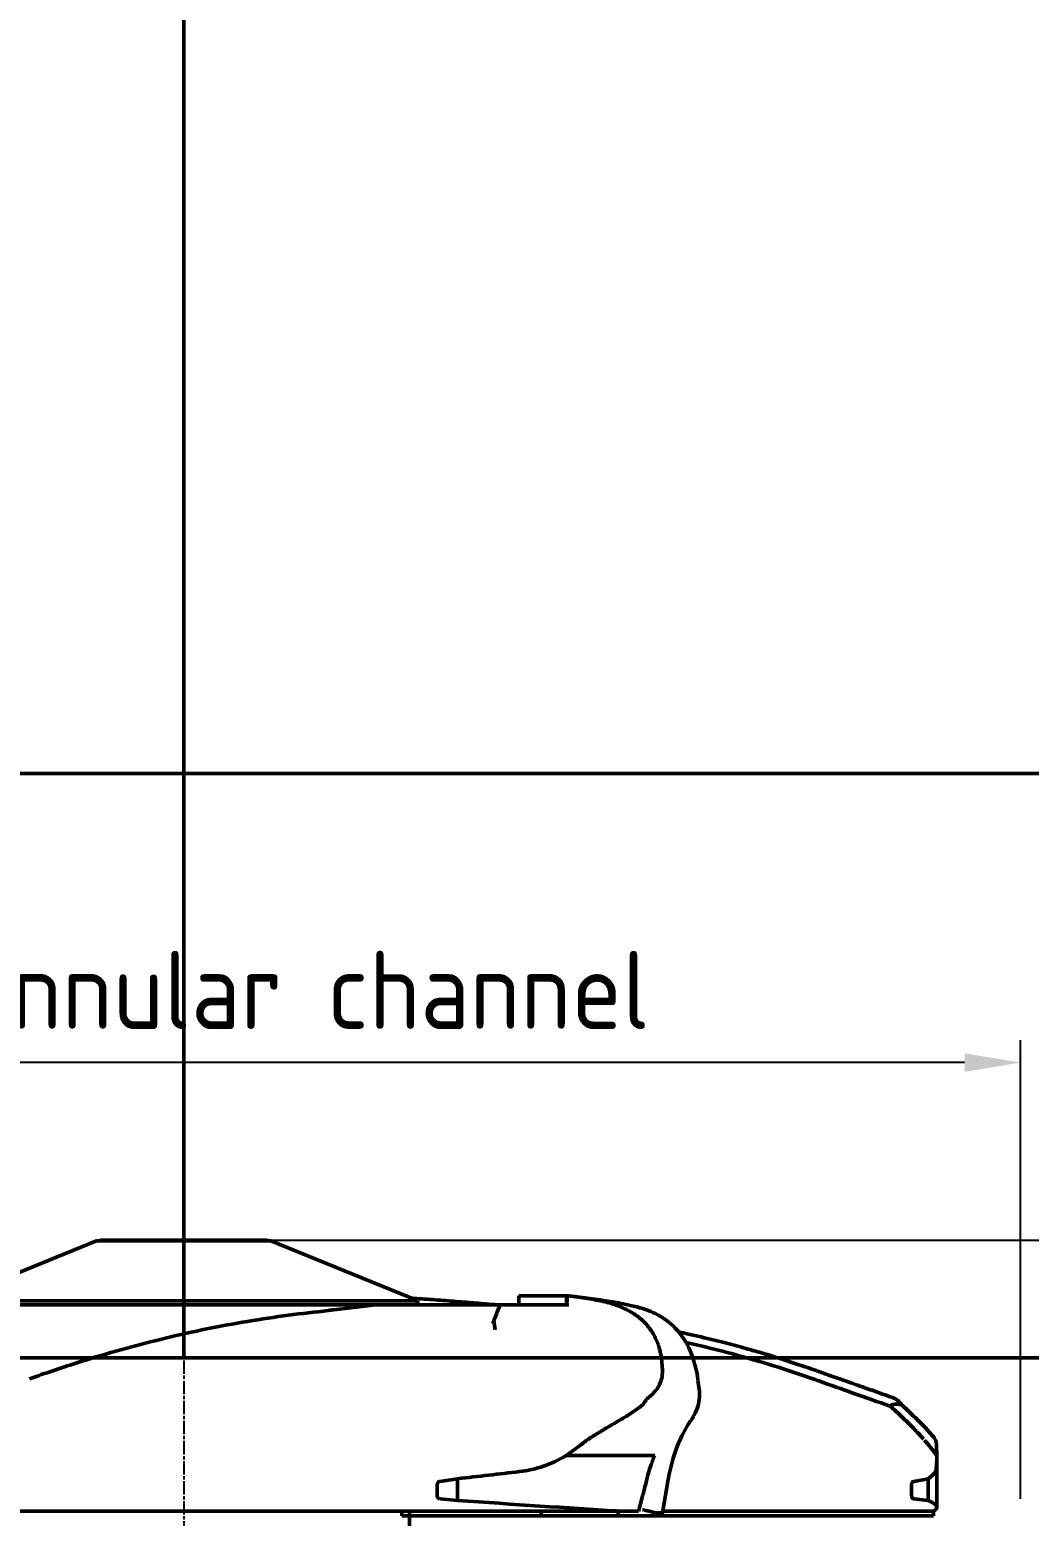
# Model space of a CAD drawing. Header units: millimetres. Extents: x 39335 to 110675, y -13954 to 36506.
# Drawn here: x 52414 to 53310, y 22134 to 23466 of the extents above; entities that cross this region are included whole.
import ezdxf

# ---------------------------------------------------------------- set-up
doc = ezdxf.new("R2010")
doc.units = ezdxf.units.MM
doc.linetypes.add('AM_ISO08W050', pattern=[18, 12, -1.5, 3, -1.5])
for name, color, linetype, lineweight in [('AM_0', 7, 'Continuous', 50), ('AM_5', 3, 'Continuous', 25), ('AM_7', 4, 'AM_ISO08W050', 25), ('RED', 1, 'Continuous', 9)]:
    doc.layers.add(name, color=color, linetype=linetype, lineweight=lineweight)
doc.styles.add('Andritz-Norm', font='arial.ttf')
doc.styles.get("Standard").update_dxf_attribs({"font": 'ISOCP.SHX'})
doc.dimstyles.new('Andritz-Bem', dxfattribs={"dimscale": 20, "dimtxt": 3.5, "dimasz": 2.5, "dimexe": 1, "dimexo": 0, "dimgap": 0.8, "dimtad": 1, "dimrnd": 1e-08, "dimtxsty": 'Andritz-Norm', "dimcen": 0.09, "dimdle": 10, "dimclrd": 7, "dimclre": 7, "dimclrt": 179, "dimazin": 2, "dimtfac": 1, "dimtdec": 3, "dimtmove": 0, "dimatfit": 3, "dimldrblk": 'Filled-1', "dimfxl": 0, "dimtolj": 1, "dimtzin": 0, "dimlwd": 25, "dimlwe": 25, "dimarcsym": 0})

# ---------------------------------------------------------------- blocks, each defined once
blk = doc.blocks.new('*D231')
at = {"layer": 'AM_5', "lineweight": 25, "transparency": 16777216}
for p, q in [((3735381.9, -119346.4), (3736451.6, -119346.4)), ((3735381.9, -121539.4), (3736451.6, -121539.4))]:
    blk.add_line(p, q, dxfattribs=at)
at = {"layer": 'AM_5', "transparency": 16777216}
blk.add_line((3736431.6, -119396.4), (3736431.6, -121489.4), dxfattribs=at)
for points in [[(3736423.3, -119396.4), (3736439.9, -119396.4), (3736431.6, -119346.4)], [(3736423.3, -121489.4), (3736439.9, -121489.4), (3736431.6, -121539.4)]]:
    blk.add_solid(points, dxfattribs=at)
at = {"layer": 'DEFPOINTS', "color": 0, "transparency": 16777216}
for p in [(3735361.9, -119346.4), (3735361.9, -121539.4), (3736431.6, -121539.4)]:
    blk.add_point(p, dxfattribs=at)
at = {"layer": 'AM_5', "color": 2, "transparency": 16777216, "insert": (3736366.6, -120442.9), "char_height": 70, "attachment_point": 5, "rotation": 90}
blk.add_mtext('\\A1;2193', dxfattribs=at)
blk = doc.blocks.new('Filled-1')
at = {"color": 0}
for p, q in [((0, 0), (-1, 0.25)), ((-1, 0.25), (-1, -0.25)), ((-1, 0), (0, 0)), ((-1, -0.25), (0, 0))]:
    blk.add_line(p, q, dxfattribs=at)
at = {"color": 0, "flags": 128}
blk.add_lwpolyline([(-1, -0.25), (0, 0), (-1, 0.25), (-1, -0.25)], dxfattribs=at)
at = {"color": 0}
blk.add_solid([(-1, -0.25), (0, 0), (-1, 0.25), (-1, -0.25)], dxfattribs=at)
blk = doc.blocks.new('*D225')
at = {"layer": 'AM_5', "lineweight": 25, "transparency": 16777216}
for p, q in [((3734611.9, -121771.4), (3734611.9, -121360.4)), ((3736111.8, -121771.4), (3736111.8, -121360.4))]:
    blk.add_line(p, q, dxfattribs=at)
at = {"layer": 'AM_5', "transparency": 16777216}
blk.add_line((3736061.8, -121380.4), (3734661.9, -121380.4), dxfattribs=at)
for points in [[(3734661.9, -121372.1), (3734661.9, -121388.8), (3734611.9, -121380.4)], [(3736061.8, -121372.1), (3736061.8, -121388.8), (3736111.8, -121380.4)]]:
    blk.add_solid(points, dxfattribs=at)
at = {"layer": 'DEFPOINTS', "color": 0, "transparency": 16777216}
for p in [(3734611.9, -121380.4), (3734611.9, -121791.4), (3736111.8, -121791.4)]:
    blk.add_point(p, dxfattribs=at)
at = {"layer": 'AM_5', "color": 2, "transparency": 16777216, "insert": (3735361.9, -121315.4), "char_height": 70, "attachment_point": 5}
blk.add_mtext('\\A1;1500...annular channel', dxfattribs=at)
blk = doc.blocks.new('rgqwefw')
at = {"layer": 'AM_0'}
for p, q in [((3735361.9, -121121.4), (3735361.9, -119353.4)), ((3735361.9, -119353.4), (3735361.9, -121121.4)), ((3735361.9, -121121.4), (3733925.3, -121121.4)), ((3735361.9, -121121.4), (3733925.3, -121121.4)), ((3736798.4, -121121.4), (3735361.9, -121121.4)), ((3735361.9, -121644.8), (3735361.9, -121121.4)), ((3736798.4, -121121.4), (3735361.9, -121121.4)), ((3735361.9, -121121.4), (3735361.9, -121644.8)), ((3735283.8, -121540), (3735151.8, -121594)), ((3735283.8, -121540), (3735361.8, -121540)), ((3735286.9, -121539.4), (3735436.9, -121539.4)), ((3735286.9, -121540), (3735286.9, -121539.4)), ((3735361.9, -121540), (3735439.9, -121540)), ((3735436.9, -121540), (3735436.9, -121539.4)), ((3735439.9, -121540), (3735571.9, -121594)), ((3735151.8, -121594), (3735361.8, -121594)), ((3735193, -121597.4), (3735263.3, -121597.4)), ((3735322.4, -121597.4), (3735263.3, -121597.4)), ((3735439.1, -121597.4), (3735322.4, -121597.4)), ((3735361.9, -121594), (3735571.9, -121594)), ((3735486.7, -121597.4), (3735439.1, -121597.4)), ((3735512, -121597.4), (3735486.7, -121597.4)), ((3735512, -121597.4), (3735535.6, -121597.4)), ((3735536.1, -121597.4), (3735535.6, -121597.4)), ((3735536.1, -121597.4), (3735597.3, -121597.4)), ((3735570.5, -121597.4), (3735571.9, -121594)), ((3735622.6, -121597.4), (3735597.3, -121597.4)), ((3735645.4, -121597.4), (3735622.6, -121597.4)), ((3735652.3, -121597.4), (3735645.4, -121597.4)), ((3735645.4, -121597.4), (3735645.4, -121597.4)), ((3735662.1, -121589.5), (3735705, -121589.5)), ((3735662.1, -121597.4), (3735662.1, -121589.5)), ((3735662.1, -121597.4), (3735662.1, -121597.4)), ((3735705, -121597.4), (3735694.5, -121597.4)), ((3735705, -121589.5), (3735705.9, -121589.5)), ((3735705, -121597.4), (3735705, -121589.5)), ((3735705, -121597.4), (3735705.9, -121589.5)), ((3735705.9, -121589.5), (3735705.9, -121589.5)), ((3735639, -121614.2), (3735639, -121614.2)), ((3735361.9, -121644.8), (3733596.3, -121644.8)), ((3735361.9, -121644.8), (3733596.3, -121644.8)), ((3737162.4, -121644.8), (3735361.9, -121644.8)), ((3737162.4, -121644.8), (3735361.9, -121644.8)), ((3735704.7, -121732.4), (3735784, -121732.4)), ((3735704.7, -121732.4), (3735784, -121732.4)), ((3736036.9, -121779), (3736036.9, -121735.4)), ((3735589, -121758.6), (3735589, -121768.3)), ((3735607.3, -121753.3), (3735591.5, -121755.6)), ((3735607.3, -121753.3), (3735607.3, -121772.7)), ((3735790.9, -121783.8), (3735796.2, -121753.8)), ((3736014.2, -121758.6), (3736014.2, -121768.3)), ((3736029.1, -121753.3), (3736016.2, -121755.6)), ((3736029.1, -121753.3), (3736029.1, -121772.7)), ((3735591.6, -121771.3), (3735607.3, -121772.7)), ((3736016.3, -121771.3), (3736029.1, -121772.7)), ((3735210.8, -121782.4), (3735443.8, -121782.4)), ((3735443.8, -121782.4), (3735460.2, -121782.4)), ((3735659.1, -121782.4), (3735460.2, -121782.4)), ((3735557.5, -121782.4), (3735557.5, -121786.4)), ((3735557.5, -121786.4), (3735682.4, -121786.4)), ((3735564.4, -121806.4), (3735564.4, -121782.4)), ((3735659.1, -121782.4), (3735682.4, -121782.4)), ((3735682.4, -121782.4), (3735751.2, -121782.4)), ((3735682.4, -121782.4), (3735682.4, -121786.4)), ((3735682.4, -121782.4), (3735751.2, -121782.4)), ((3735682.4, -121786.4), (3735751.2, -121786.4)), ((3735769.6, -121782.4), (3735751.2, -121782.4)), ((3735751.2, -121782.4), (3735751.2, -121786.4)), ((3735769.6, -121782.4), (3735751.2, -121782.4)), ((3735773.2, -121786.4), (3735751.2, -121786.4)), ((3735773.2, -121786.4), (3735783.9, -121786.4)), ((3735790.9, -121786.4), (3735783.9, -121786.4)), ((3735790.9, -121783.8), (3735784.1, -121783.8)), ((3735790.9, -121783.8), (3735790.9, -121786.4)), ((3735790.9, -121786.4), (3735923.9, -121786.4)), ((3735791.2, -121782.4), (3735923.9, -121782.4)), ((3735791.2, -121782.4), (3735923.9, -121782.4)), ((3735923.9, -121782.4), (3736019.4, -121782.4)), ((3735923.9, -121782.4), (3736019.4, -121782.4)), ((3735923.9, -121786.4), (3736019.4, -121786.4)), ((3736019.4, -121782.4), (3736034, -121782.4)), ((3736019.4, -121782.4), (3736034, -121782.4)), ((3736019.4, -121786.4), (3736034, -121786.4)), ((3736034, -121782.4), (3736034, -121786.4))]:
    blk.add_line(p, q, dxfattribs=at)
for centre, radius, start, end in [((3735614.4, -122417.7), 825.4, 83.5729520111316, 83.57295434720646), ((3735614.4, -122417.7), 833.4, 81.0463, 83.573), ((3735986.3, -121561.9), 350, 188.1974, 189.5125)]:
    blk.add_arc(centre, radius, start, end, dxfattribs=at)
at = {"layer": 'AM_0', "extrusion": (0, 0, -1)}
for centre, major_axis, ratio, start_param, end_param in [((3735552.3, -121676.6), (125.1, 70.1), 0.311966, 5.930666, 5.932378), ((3733767, -120652.4), (0, 4127.6), 0.482342, 1.799813, 1.801779), ((3735141.2, -121589.7), (646.5, 0.2), 0.000147, 5.774787, 5.776305), ((3733861.6, -123356), (1889.8, 1820.5), 0.213419, 0.205939, 0.208472), ((3734510.3, -123356), (-2563.3, -561.3), 0.693698, 2.300524, 2.303057), ((3735031.1, -121573.6), (-801.5, -66), 0.516217, 3.56565, 3.574496), ((3735384.7, -121573.6), (724.2, -349.5), 0.318937, 5.562348, 5.571194), ((3735591.8, -121768.3), (0, -3), 0.939724, 0.087315, 1.570847), ((3735361.9, -121733.7), (-675, 55.5), 0.029722, 4.097558, 4.337751), ((3736016.5, -121768.3), (0, -3), 0.76607, 0.087278, 1.570811), ((3735361.9, -121733.7), (675, -45.4), 0.055984, 6.128014, 6.368208), ((3735788.4, -121665.1), (-4.3, -118.7), 0.058759, 6.281062, 6.306352)]:
    blk.add_ellipse(centre, major_axis=major_axis, ratio=ratio, start_param=start_param, end_param=end_param, dxfattribs=at)
at = {"layer": 'AM_0'}
for points, knots in [([(3735535.6, -121597.4), (3735523.6, -121598.6), (3735510.4, -121600.1), (3735494.6, -121602.1), (3735493, -121602.3), (3735491.4, -121602.5)], [0, 0, 0, 0, 6.947901, 6.947901, 7.716936, 7.716936, 7.716936, 7.716936]), ([(3735608.4, -121594.7), (3735602.1, -121594.1), (3735595.9, -121593.6), (3735583.3, -121592.7), (3735576.9, -121592.2), (3735569, -121591.7), (3735567.4, -121591.6), (3735565.8, -121591.5)], [0, 0, 0, 0, 1.902783, 1.902783, 3.815353, 3.815353, 4.303557, 4.303557, 4.303557, 4.303557]), ([(3735621.6, -121595.7), (3735620.1, -121595.6), (3735618.6, -121595.5), (3735615.7, -121595.3), (3735614.3, -121595.1), (3735611.3, -121594.9), (3735609.9, -121594.8), (3735608.4, -121594.7)], [0, 0, 0, 0, 0.3333333, 0.3333333, 0.6666667, 0.6666667, 1, 1, 1, 1]), ([(3735641.3, -121597.4), (3735640.7, -121597.3), (3735640.1, -121597.3), (3735633.5, -121596.7), (3735627.5, -121596.2), (3735621.6, -121595.7)], [-1.506716, -1.506716, -1.506716, -1.506716, -1.365897, -1.365897, 0, 0, 0, 0]), ([(3735694.5, -121597.4), (3735687.9, -121597.4), (3735681.1, -121597.4), (3735667, -121597.4), (3735659.8, -121597.4), (3735652.3, -121597.4)], [0.000001, 0.000001, 0.000001, 0.000001, 3.642495, 3.642495, 7.29826, 7.29826, 7.29826, 7.29826]), ([(3735706.7, -121597.6), (3735706.3, -121597.5), (3735705.9, -121597.5), (3735705.4, -121597.4), (3735705.2, -121597.4), (3735705, -121597.4)], [0.41755577, 0.41755577, 0.41755577, 0.41755577, 0.43206775, 0.43206775, 0.43736716, 0.43736716, 0.43736716, 0.43736716]), ([(3735738.9, -121594.7), (3735736.6, -121594.1), (3735734.2, -121593.6), (3735729.1, -121592.7), (3735726.5, -121592.2), (3735718.4, -121590.9), (3735712.6, -121590.2), (3735706.4, -121589.5)], [0, 0, 0, 0, 1.902783, 1.902783, 3.815354, 3.815354, 7.670189, 7.670189, 7.670189, 7.670189]), ([(3735743.1, -121595.7), (3735742.7, -121595.6), (3735742.3, -121595.5), (3735741.4, -121595.3), (3735740.9, -121595.1), (3735739.9, -121594.9), (3735739.4, -121594.8), (3735738.9, -121594.7)], [0, 0, 0, 0, 0.3333333, 0.3333333, 0.6666667, 0.6666667, 1, 1, 1, 1]), ([(3735790.9, -121656.4), (3735790.9, -121655.5), (3735790.9, -121654.5), (3735790.8, -121652.7), (3735790.7, -121651.9), (3735790.6, -121650.3), (3735790.5, -121649.5), (3735790.4, -121647.9), (3735790.3, -121647.2), (3735790.1, -121645.7), (3735790, -121645), (3735789.8, -121643.5), (3735789.7, -121642.8), (3735789.4, -121641.4), (3735789.2, -121640.7), (3735788.9, -121639.3), (3735788.8, -121638.7), (3735788.5, -121637.4), (3735788.3, -121636.7), (3735787.9, -121635.2), (3735787.6, -121634.5), (3735787.1, -121632.9), (3735786.8, -121632.1), (3735786.2, -121630.5), (3735785.8, -121629.7), (3735785.1, -121628), (3735784.7, -121627.1), (3735783.8, -121625.4), (3735783.4, -121624.5), (3735782.3, -121622.7), (3735781.7, -121621.7), (3735780.5, -121619.8), (3735779.7, -121618.8), (3735778.1, -121616.7), (3735777.2, -121615.7), (3735775.3, -121613.5), (3735774.2, -121612.5), (3735772, -121610.4), (3735770.8, -121609.4), (3735768.2, -121607.4), (3735766.9, -121606.5), (3735764.2, -121604.7), (3735762.8, -121603.9), (3735759.9, -121602.3), (3735758.5, -121601.6), (3735755.5, -121600.2), (3735754, -121599.5), (3735751, -121598.3), (3735749.4, -121597.8), (3735746.3, -121596.7), (3735744.7, -121596.2), (3735743.1, -121595.7)], [-34.147421, -34.147421, -34.147421, -34.147421, -32.781524, -32.781524, -31.415627, -31.415627, -30.04973, -30.04973, -28.683833, -28.683833, -27.317937, -27.317937, -25.95204, -25.95204, -24.586143, -24.586143, -23.220246, -23.220246, -21.854349, -21.854349, -20.488452, -20.488452, -19.122556, -19.122556, -17.756659, -17.756659, -16.390762, -16.390762, -15.024865, -15.024865, -13.658968, -13.658968, -12.293071, -12.293071, -10.927175, -10.927175, -9.561278, -9.561278, -8.195381, -8.195381, -6.829484, -6.829484, -5.463587, -5.463587, -4.09769, -4.09769, -2.731794, -2.731794, -1.365897, -1.365897, 0, 0, 0, 0]), ([(3735744.1, -121594.5), (3735744.3, -121594.6), (3735744.6, -121594.6), (3735744.9, -121594.7), (3735746.5, -121594.9), (3735748, -121595.2), (3735749.6, -121595.5), (3735750.8, -121595.7), (3735752.1, -121595.9), (3735753.3, -121596.1)], [0.8778963, 0.8778963, 0.8778963, 0.8778963, 0.8888889, 0.8888889, 0.8888889, 0.9493693, 0.9493693, 0.9493693, 1, 1, 1, 1]), ([(3735782.5, -121604.3), (3735777.1, -121601.8), (3735770.4, -121599.8), (3735759.4, -121597.3), (3735756.5, -121596.7), (3735753.5, -121596.2)], [0, 0, 0, 0, 6.518726, 6.518726, 8.641322, 8.641322, 8.641322, 8.641322]), ([(3735482.5, -121603.6), (3735459, -121606.1), (3735434.7, -121609.5), (3735385.9, -121618.1), (3735361.4, -121623.3), (3735313, -121635.4), (3735289.3, -121642.1), (3735251.5, -121654.1), (3735237.7, -121658.7), (3735223.8, -121663.7)], [0, 0, 0, 0, 10.00874, 10.00874, 19.624864, 19.624864, 28.514458, 28.514458, 33.544155, 33.544155, 33.544155, 33.544155]), ([(3735822.8, -121664.7), (3735821.5, -121655.2), (3735819.3, -121646.5), (3735812.6, -121631), (3735808.2, -121624.2), (3735797.6, -121613.2), (3735791.5, -121608.9), (3735784.1, -121605.1), (3735783.3, -121604.7), (3735782.5, -121604.3)], [0.082877, 0.082877, 0.082877, 0.082877, 9.430174, 9.430174, 18.753038, 18.753038, 27.641641, 27.641641, 28.723476, 28.723476, 28.723476, 28.723476]), ([(3735928.9, -121656.4), (3735926.2, -121655.5), (3735923.5, -121654.5), (3735918.3, -121652.7), (3735915.8, -121651.9), (3735910.9, -121650.3), (3735908.5, -121649.5), (3735903.8, -121647.9), (3735901.5, -121647.2), (3735896.8, -121645.7), (3735894.5, -121645), (3735889.8, -121643.5), (3735887.4, -121642.8), (3735882.7, -121641.4), (3735880.3, -121640.7), (3735875.7, -121639.3), (3735873.4, -121638.7), (3735868.8, -121637.4), (3735866.3, -121636.7), (3735861.1, -121635.2), (3735858.3, -121634.5), (3735852.4, -121632.9), (3735849.4, -121632.1), (3735843, -121630.5), (3735839.7, -121629.7), (3735832.8, -121628), (3735829.3, -121627.1), (3735821.9, -121625.4), (3735818, -121624.5), (3735811.3, -121623), (3735808.5, -121622.4), (3735805.6, -121621.7)], [-34.147421, -34.147421, -34.147421, -34.147421, -32.781524, -32.781524, -31.415627, -31.415627, -30.04973, -30.04973, -28.683833, -28.683833, -27.317937, -27.317937, -25.95204, -25.95204, -24.586143, -24.586143, -23.220246, -23.220246, -21.854349, -21.854349, -20.488452, -20.488452, -19.122556, -19.122556, -17.756659, -17.756659, -16.390762, -16.390762, -15.024865, -15.024865, -14.118679, -14.118679, -14.118679, -14.118679]), ([(3735925.7, -121663.7), (3735902.5, -121655.4), (3735878.6, -121648.1), (3735840.3, -121637.8), (3735826.4, -121634.4), (3735812.2, -121631.3)], [0, 0, 0, 0, 8.383935, 8.383935, 13.088055, 13.088055, 13.088055, 13.088055]), ([(3735778.5, -121680.5), (3735781.1, -121678.5), (3735783.3, -121676.3), (3735785.7, -121673.3), (3735786.2, -121672.5), (3735787.4, -121670.8), (3735787.9, -121669.8), (3735789.3, -121666.9), (3735789.9, -121665.1), (3735790.5, -121662.3), (3735790.7, -121661.5), (3735790.8, -121659.9), (3735790.9, -121659.1), (3735790.9, -121658.4)], [-8.434179, -8.434179, -8.434179, -8.434179, -5.732201, -5.732201, -4.84153, -4.84153, -3.691663, -3.691663, -1.655647, -1.655647, -0.779151, -0.779151, 0, 0, 0, 0]), ([(3735994.7, -121688.1), (3735984.6, -121684.5), (3735973.5, -121680.6), (3735952, -121673), (3735941.8, -121669.4), (3735931.1, -121665.6)], [0, 0, 0, 0, 4.632156, 4.632156, 8.480845, 8.480845, 8.480845, 8.480845]), ([(3735997.2, -121680.5), (3735991.4, -121678.5), (3735985.3, -121676.3), (3735976.7, -121673.3), (3735974.5, -121672.5), (3735969.5, -121670.8), (3735966.6, -121669.8), (3735958.6, -121666.9), (3735953.3, -121665.1), (3735945.5, -121662.3), (3735943.2, -121661.5), (3735938.7, -121659.9), (3735936.6, -121659.1), (3735934.4, -121658.4)], [-8.434172, -8.434172, -8.434172, -8.434172, -5.732199, -5.732199, -4.841528, -4.841528, -3.691662, -3.691662, -1.655647, -1.655647, -0.779151, -0.779151, 0, 0, 0, 0]), ([(3735775.6, -121683.8), (3735776.1, -121683), (3735776.6, -121682.4), (3735777.4, -121681.5), (3735777.7, -121681.3), (3735778.1, -121680.9), (3735778.2, -121680.8), (3735778.4, -121680.7), (3735778.5, -121680.6), (3735778.5, -121680.5)], [-0.8913978, -0.8913978, -0.8913978, -0.8913978, -0.4458135, -0.4458135, -0.1999787, -0.1999787, -0.0884462, -0.0884462, -0.0000009, -0.0000009, -0.0000009, -0.0000009]), ([(3735819.4, -121696.3), (3735822.3, -121691.2), (3735823.9, -121685.8), (3735824.2, -121677.9), (3735824.2, -121675.6), (3735823.9, -121673.4)], [0.106213, 0.106213, 0.106213, 0.106213, 4.423478, 4.423478, 6.155006, 6.155006, 6.155006, 6.155006]), ([(3736002.4, -121683.8), (3736001.7, -121683), (3736000.8, -121682.4), (3735999.5, -121681.5), (3735999, -121681.3), (3735998.2, -121680.9), (3735998, -121680.8), (3735997.6, -121680.7), (3735997.4, -121680.6), (3735997.2, -121680.5)], [-0.8913978, -0.8913978, -0.8913978, -0.8913978, -0.4458135, -0.4458135, -0.1999787, -0.1999787, -0.0884462, -0.0884462, -0.0000009, -0.0000009, -0.0000009, -0.0000009]), ([(3735754.4, -121699.8), (3735754.4, -121699.8), (3735757.5, -121698), (3735762.5, -121694.9), (3735768.2, -121690.8), (3735771.4, -121688.5), (3735772.6, -121687.6), (3735772.9, -121687.3)], [-7.770202, -7.770202, -7.770202, -7.770202, -7.760436, -6.202759, -5.127385, -4.559872, -4.397173, -4.397173, -4.397173, -4.397173]), ([(3735994.6, -121688), (3735995.1, -121687.7), (3735995.9, -121687.3), (3735997.5, -121686.7), (3735998.2, -121686.6), (3736000.4, -121686.3), (3736001.9, -121686.4), (3736003.2, -121686.7)], [-1.239734, -1.239734, -1.239734, -1.239734, -0.869316, -0.869316, -0.596201, -0.596201, -0.000002, -0.000002, -0.000002, -0.000002]), ([(3735997.9, -121690.6), (3735997.2, -121689.9), (3735996.5, -121689.3), (3735995.6, -121688.6), (3735995, -121688.2), (3735994.7, -121688.1)], [-1.171233, -1.171233, -1.171233, -1.171233, -0.415117, -0.415117, -0.055898, -0.055898, -0.055898, -0.055898]), ([(3735997.9, -121690.6), (3735997.5, -121690.2), (3735997.1, -121689.9), (3735996.5, -121689.3), (3735996.1, -121689), (3735995.5, -121688.5), (3735995.2, -121688.3), (3735995, -121688.2)], [-0.4611361, -0.4611361, -0.4611361, -0.4611361, -0.3516059, -0.3516059, -0.2504878, -0.2504878, -0.1144234, -0.1144234, -0.1144234, -0.1144234]), ([(3736012.5, -121704.5), (3736010.3, -121702.4), (3736008, -121700.1), (3736003.1, -121695.5), (3736000.6, -121693), (3735997.9, -121690.6)], [0.000001, 0.000001, 0.000001, 0.000001, 1.874315, 1.874315, 3.749421, 3.749421, 3.749421, 3.749421]), ([(3736005.9, -121687.3), (3736005.4, -121687.2), (3736005, -121687.1), (3736004.1, -121686.9), (3736003.6, -121686.8), (3736003.2, -121686.7)], [-0.4001203, -0.4001203, -0.4001203, -0.4001203, -0.2000565, -0.2000565, 0, 0, 0, 0]), ([(3736018.9, -121699.8), (3736018.9, -121699.8), (3736017.1, -121698), (3736013.8, -121694.9), (3736009.6, -121690.8), (3736007.1, -121688.5), (3736006.1, -121687.6), (3736005.9, -121687.3)], [-7.770202, -7.770202, -7.770202, -7.770202, -7.760436, -6.202759, -5.127385, -4.559872, -4.397173, -4.397173, -4.397173, -4.397173]), ([(3735727.2, -121716.1), (3735727.9, -121715.7), (3735732.5, -121712.9), (3735741.6, -121707.3), (3735749.9, -121702.4), (3735754.4, -121699.8)], [-4.55572, -4.55572, -4.55572, -4.55572, -4.211717, -2.28368, -0.000004, -0.000004, -0.000004, -0.000004]), ([(3735796.2, -121753.8), (3735798.4, -121741.1), (3735802, -121728.5), (3735810, -121711.5), (3735812.9, -121706.3), (3735816.2, -121701.3)], [0, 0, 0, 0, 3.855715, 3.855715, 5.640392, 5.640392, 5.640392, 5.640392]), ([(3736019.6, -121711.8), (3736018.9, -121711.1), (3736018.3, -121710.4), (3736015.9, -121707.9), (3736014.2, -121706.2), (3736012.5, -121704.5)], [-2.087419, -2.087419, -2.087419, -2.087419, -1.485553, -1.485553, 0, 0, 0, 0]), ([(3736034.1, -121716.1), (3736033.7, -121715.7), (3736031.3, -121712.9), (3736026.4, -121707.3), (3736021.6, -121702.4), (3736018.9, -121699.8)], [-4.55572, -4.55572, -4.55572, -4.55572, -4.211717, -2.28368, -0.000004, -0.000004, -0.000004, -0.000004]), ([(3735718.9, -121722), (3735718.7, -121722.2), (3735718.5, -121722.3), (3735718.2, -121722.6), (3735718, -121722.7), (3735717.8, -121722.8)], [0.0000006, 0.0000006, 0.0000006, 0.0000006, 0.072539, 0.072539, 0.1450918, 0.1450918, 0.1450918, 0.1450918]), ([(3735718.9, -121722), (3735720.3, -121720.9), (3735721.8, -121719.8), (3735723.9, -121718.3), (3735724.6, -121717.8), (3735725.6, -121717.2), (3735726, -121716.9), (3735726.6, -121716.5), (3735726.9, -121716.3), (3735727.2, -121716.1)], [-1.27477, -1.27477, -1.27477, -1.27477, -0.638264, -0.638264, -0.314471, -0.314471, -0.150748, -0.150748, -0.000001, -0.000001, -0.000001, -0.000001]), ([(3736025.1, -121717.9), (3736024.2, -121716.9), (3736023.4, -121716), (3736021.6, -121713.9), (3736020.6, -121712.9), (3736019.6, -121711.8)], [2.18103, 2.18103, 2.18103, 2.18103, 2.974446, 2.974446, 3.858466, 3.858466, 3.858466, 3.858466]), ([(3736036.5, -121722), (3736036.4, -121720.9), (3736036.1, -121719.8), (3736035.5, -121718.3), (3736035.3, -121717.8), (3736034.9, -121717.2), (3736034.7, -121716.9), (3736034.4, -121716.5), (3736034.3, -121716.3), (3736034.1, -121716.1)], [-1.27477, -1.27477, -1.27477, -1.27477, -0.638264, -0.638264, -0.314471, -0.314471, -0.150748, -0.150748, -0.000001, -0.000001, -0.000001, -0.000001]), ([(3736036.5, -121722), (3736036.5, -121722.2), (3736036.5, -121722.3), (3736036.5, -121722.6), (3736036.5, -121722.7), (3736036.5, -121722.8)], [0.0000006, 0.0000006, 0.0000006, 0.0000006, 0.072539, 0.072539, 0.1450918, 0.1450918, 0.1450918, 0.1450918]), ([(3735662.8, -121746.9), (3735670.2, -121746), (3735677.5, -121744.4), (3735691.5, -121739.5), (3735698.3, -121736.3), (3735704.7, -121732.4)], [0, 0, 0, 0, 2.506835, 2.506835, 5.037195, 5.037195, 5.037195, 5.037195]), ([(3735717.8, -121722.8), (3735715.7, -121724.5), (3735713.5, -121726.2), (3735709.1, -121729.3), (3735706.9, -121730.9), (3735704.7, -121732.4)], [0, 0, 0, 0, 0.916873, 0.916873, 1.806373, 1.806373, 1.806373, 1.806373]), ([(3735784, -121732.4), (3735782.7, -121735.6), (3735781.4, -121738.8), (3735779.2, -121745.5), (3735778.2, -121748.9), (3735777.3, -121752.4)], [0.000001, 0.000001, 0.000001, 0.000001, 1.087507, 1.087507, 2.17735, 2.17735, 2.17735, 2.17735]), ([(3735784, -121732.4), (3735782.7, -121735.6), (3735781.4, -121738.8), (3735779.2, -121745.5), (3735778.2, -121748.9), (3735777.3, -121752.4)], [0.000001, 0.000001, 0.000001, 0.000001, 1.08737, 1.08737, 2.17735, 2.17735, 2.17735, 2.17735]), ([(3736036.8, -121732.4), (3736036.1, -121731.4), (3736035.3, -121730.4), (3736033.7, -121728.3), (3736032.9, -121727.2), (3736032, -121726.1)], [-1.712679, -1.712679, -1.712679, -1.712679, -0.862279, -0.862279, 0, 0, 0, 0]), ([(3736035.6, -121746.9), (3736036.1, -121746), (3736036.4, -121744.3), (3736036.8, -121739.5), (3736036.9, -121736.2), (3736036.8, -121732.4)], [0, 0, 0, 0, 2.532036, 2.532036, 5.036399, 5.036399, 5.036399, 5.036399]), ([(3736036.5, -121722.8), (3736036.6, -121724.5), (3736036.7, -121726.2), (3736036.8, -121729.3), (3736036.8, -121730.9), (3736036.8, -121732.4)], [0, 0, 0, 0, 0.916873, 0.916873, 1.806361, 1.806361, 1.806361, 1.806361]), ([(3735607.3, -121753.3), (3735616.7, -121752.2), (3735626.1, -121751.1), (3735644.6, -121749), (3735653.7, -121747.9), (3735662.8, -121746.9)], [0, 0, 0, 0, 3.051247, 3.051247, 6.102757, 6.102757, 6.102757, 6.102757]), ([(3736029.1, -121753.3), (3736030.7, -121752.2), (3736032, -121751.1), (3736034.1, -121749), (3736035, -121747.9), (3736035.6, -121746.9)], [0, 0, 0, 0, 3.051192, 3.051192, 6.102757, 6.102757, 6.102757, 6.102757]), ([(3735591.5, -121755.6), (3735591.1, -121755.7), (3735590.8, -121755.8), (3735590.2, -121756.1), (3735590, -121756.4), (3735589.5, -121756.9), (3735589.3, -121757.3), (3735589.1, -121758), (3735589, -121758.3), (3735589, -121758.6)], [-0.4305048, -0.4305048, -0.4305048, -0.4305048, -0.3309857, -0.3309857, -0.2152527, -0.2152527, -0.0995203, -0.0995203, 0, 0, 0, 0]), ([(3735777.3, -121752.4), (3735776.9, -121754.2), (3735776.4, -121756), (3735775.5, -121759.6), (3735775.1, -121761.3), (3735774.1, -121764.9), (3735773.7, -121766.6), (3735773.2, -121768.4)], [0, 0, 0, 0, 0.333333, 0.333333, 0.666667, 0.666667, 1, 1, 1, 1]), ([(3735777.3, -121752.4), (3735776.9, -121754.2), (3735776.4, -121756), (3735776, -121757.8), (3735775.5, -121759.6), (3735775.1, -121761.3), (3735774.6, -121763.1), (3735774.1, -121764.9), (3735773.7, -121766.6), (3735773.2, -121768.4)], [0, 0, 0, 0, 0.3333333, 0.3333333, 0.3333333, 0.6666667, 0.6666667, 0.6666667, 1, 1, 1, 1]), ([(3736016.2, -121755.6), (3736015.9, -121755.7), (3736015.7, -121755.8), (3736015.2, -121756.1), (3736015, -121756.4), (3736014.6, -121756.9), (3736014.4, -121757.3), (3736014.3, -121758), (3736014.2, -121758.3), (3736014.2, -121758.6)], [-0.4305048, -0.4305048, -0.4305048, -0.4305048, -0.3309857, -0.3309857, -0.2152527, -0.2152527, -0.0995203, -0.0995203, 0, 0, 0, 0]), ([(3735682.3, -121782.1), (3735682.3, -121782.1), (3735682.3, -121782.1), (3735682.3, -121782.2), (3735682.3, -121782.2), (3735682.4, -121782.2), (3735682.4, -121782.3), (3735682.4, -121782.4)], [-0.3299767, -0.3299767, -0.3299767, -0.3299767, -0.3283707, -0.3283707, -0.1891774, -0.1891774, -0.000001, -0.000001, -0.000001, -0.000001]), ([(3735773.2, -121781.2), (3735773.2, -121781.2), (3735773.2, -121781.2), (3735773.3, -121781.2), (3735773.7, -121781.2), (3735774.1, -121781.3), (3735774.6, -121781.4), (3735775, -121781.5), (3735775.4, -121781.6), (3735775.8, -121781.6), (3735776.2, -121781.7), (3735776.6, -121781.8), (3735777, -121781.9), (3735777.4, -121782), (3735777.8, -121782), (3735778.1, -121782.1), (3735778.5, -121782.2), (3735778.8, -121782.3), (3735779.2, -121782.3), (3735779.5, -121782.4), (3735779.8, -121782.5), (3735780.1, -121782.6), (3735780.4, -121782.6), (3735780.6, -121782.7), (3735780.9, -121782.8), (3735781.1, -121782.8), (3735781.4, -121782.9), (3735781.7, -121783), (3735781.9, -121783), (3735782.2, -121783.1), (3735782.4, -121783.2), (3735782.6, -121783.3), (3735782.9, -121783.3), (3735783.1, -121783.4), (3735783.2, -121783.5), (3735783.4, -121783.5), (3735783.6, -121783.6), (3735783.7, -121783.6), (3735783.8, -121783.7), (3735783.9, -121783.7)], [-0.002799, -0.002799, -0.002799, -0.002799, 0, 0, 0, 0.170824, 0.170824, 0.170824, 0.343168, 0.343168, 0.343168, 0.516554, 0.516554, 0.516554, 0.689739, 0.689739, 0.689739, 0.861419, 0.861419, 0.861419, 1.026904, 1.026904, 1.026904, 1.173519, 1.173519, 1.173519, 1.345328, 1.345328, 1.345328, 1.518135, 1.518135, 1.518135, 1.690728, 1.690728, 1.690728, 1.861883, 1.861883, 1.861883, 1.988347, 1.988347, 1.988347, 1.988347])]:
    blk.add_open_spline(points, degree=3, knots=knots, dxfattribs=at)
for points in [[(3735639, -121614.2), (3735641, -121608.6), (3735643.2, -121603), (3735645.4, -121597.4)], [(3735753.5, -121596.2), (3735753.4, -121596.2), (3735753.4, -121596.1), (3735753.3, -121596.1)], [(3735491.4, -121602.5), (3735488.6, -121602.9), (3735485.6, -121603.3), (3735482.5, -121603.6)], [(3735823.9, -121673.3), (3735823.5, -121670.5), (3735823.2, -121667.7), (3735822.8, -121665)], [(3735931.1, -121665.6), (3735929.3, -121665), (3735927.5, -121664.3), (3735925.7, -121663.7)], [(3735823.9, -121673.4), (3735823.9, -121673.3), (3735823.9, -121673.3), (3735823.9, -121673.3)], [(3735816.5, -121700.7), (3735816.5, -121700.9), (3735816.4, -121701), (3735816.3, -121701.2)], [(3735816.6, -121700.7), (3735816.6, -121700.7), (3735816.6, -121700.7), (3735816.5, -121700.7)], [(3735816.6, -121700.7), (3735817.4, -121699.5), (3735818.2, -121698.3), (3735818.9, -121697.1)], [(3735818.9, -121697.1), (3735819, -121696.9), (3735819.1, -121696.8), (3735819.2, -121696.6)], [(3736032, -121726.1), (3736029.9, -121723.6), (3736027.9, -121721.1), (3736025.8, -121718.7)], [(3735773.2, -121768.4), (3735772, -121773), (3735770.8, -121777.7), (3735769.6, -121782.4)], [(3735773.2, -121768.4), (3735772, -121773), (3735770.8, -121777.7), (3735769.6, -121782.4)], [(3735749.9, -121782.1), (3735750.3, -121782.2), (3735750.8, -121782.3), (3735751.2, -121782.4)], [(3736034.2, -121782.1), (3736034.1, -121782.2), (3736034.1, -121782.3), (3736034, -121782.4)]]:
    blk.add_open_spline(points, degree=3, dxfattribs=at)
at = {"layer": 'AM_7'}
blk.add_line((3735361.9, -119235.4), (3735361.9, -123173.8), dxfattribs=at)
at = {"layer": 'AM_5'}
dim = blk.add_linear_dim(base=(3736431.6, -121539.4), p1=(3735361.9, -119346.4), p2=(3735361.9, -121539.4), angle=90, dimstyle='Andritz-Bem', override={"dimexo": 1, "dimgap": 1.5, "dimdec": 0, "dimtxsty": 'Standard', "dimdle": 0, "dimclrd": 256, "dimclre": 256, "dimclrt": 2, "dimatfit": 2, "dimlwd": 65535}, dxfattribs=at)
dim.commit()
dim.dimension.update_dxf_attribs({"geometry": '*D231', "text_midpoint": (3736366.6, -120442.9)})
dim = blk.add_linear_dim(base=(3734611.9, -121380.4), p1=(3736111.8, -121791.4), p2=(3734611.9, -121791.4), text='<>...annular channel', dimstyle='Andritz-Bem', override={"dimexo": 1, "dimgap": 1.5, "dimdec": 0, "dimtxsty": 'Standard', "dimdle": 0, "dimclrd": 256, "dimclre": 256, "dimclrt": 2, "dimatfit": 2, "dimlwd": 65535}, dxfattribs=at)
dim.commit()
dim.dimension.update_dxf_attribs({"geometry": '*D225', "text_midpoint": (3735361.9, -121380.4), "dimtype": 128})

msp = doc.modelspace()

# ---------------------------------------------------------------- block references
at = {"layer": 'RED'}
msp.add_blockref('rgqwefw', (-3682809.92, 143921.29), dxfattribs=at)

doc.saveas('drawing.dxf')
